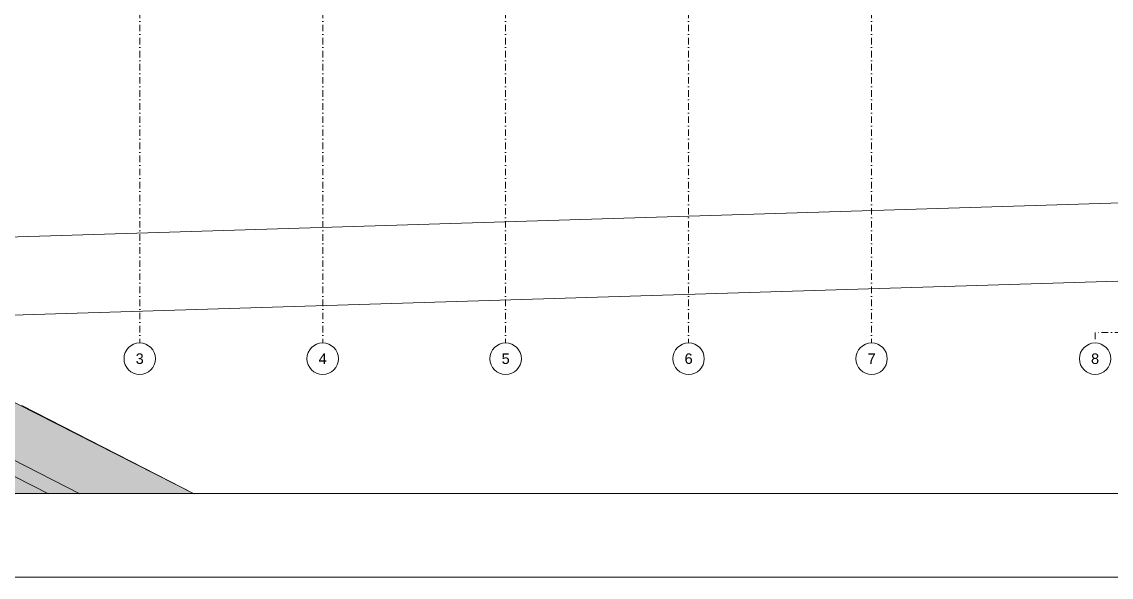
# Model space of a CAD drawing. Header units: metres. Extents: x -17822 to 152406, y -4219 to 19791.
# Drawn here: x 113149 to 117317, y -4219 to -2093 of the extents above; entities that cross this region are included whole.
import ezdxf
from ezdxf.enums import TextEntityAlignment as Align
from ezdxf.xclip import XClip

# ---------------------------------------------------------------- set-up
doc = ezdxf.new("R2010")
doc.units = ezdxf.units.M
doc.header["$LTSCALE"] = 100
doc.header["$MEASUREMENT"] = 0
doc.header["$XCLIPFRAME"] = 0
doc.linetypes.add('DASHDOT2', pattern=[0.5, 0.25, -0.125, 0, -0.125])
doc.layers.get('0').update_dxf_attribs({"color": 9, "lineweight": 9})
for name, color, linetype, lineweight in [('05S', 9, 'Continuous', 9), ('06B', 9, 'Continuous', 9), ('21', 9, 'Continuous', 9), ('24', 9, 'DASHDOT2', 9), ('40', 9, 'Continuous', 9)]:
    doc.layers.add(name, color=color, linetype=linetype, lineweight=lineweight)
doc.styles.add('Arial', font='arial.ttf', dxfattribs={"height": 2.5})

# ---------------------------------------------------------------- blocks, each defined once
blk = doc.blocks.new('p-çevre_mevcut')
for points in [[(28436.6, -16748.8), (9714.5, -17324.9)], [(10229.6, -17609.2), (28436.6, -17048.9)], [(28436.6, -17899.3), (11689.2, -18414.7)]]:
    blk.add_lwpolyline(points)
at = {"layer": '06B'}
for points in [[(456.6, -11714.2, 0.04602), (6668.7, -15644.1), (11929, -18547.1)], [(11763.5, -18547.1), (6631.2, -15714.8, -0.045627), (456.6, -11815.1)]]:
    blk.add_lwpolyline(points, format="xyb", dxfattribs=at)
at = {"layer": '40'}
blk.add_lwpolyline([(29272.5, -17023.2), (29272.5, -16723), (9714.5, -17324.9), (10229.6, -17609.2)], close=True, dxfattribs=at)
blk.add_lwpolyline([(12169.9, -18680), (11689.2, -18414.7), (29272.5, -17873.6), (29272.5, -18173.7), (12821.9, -18680)], dxfattribs=at)
blk = doc.blocks.new('p-koprü')
at = {"layer": '05S'}
blk.add_hatch(color=256, dxfattribs=at).paths.add_polyline_path([(8968.5, -6862.9), (11823.7, -6862.9), (8070.7, -4952.9), (6717, -4261), (5118.5, -3394.8), (4315.3, -2924.4), (3322.7, -2278.1), (2222.4, -1522.8), (1684, -1131.1), (1261.3, -787.4), (512.6, -173.5), (512.6, -500.9), (512.6, -1852.8), (1005.9, -2226.2), (1583.3, -2644.1), (2035.1, -2964.3), (2882.6, -3538.3), (3703.8, -4057.4), (4190.2, -4354), (4973.4, -4804.6), (5682.9, -5184.3), (7639.3, -6184.3), (8597.1, -6674.1)])
at = {"lineweight": 0}
for p, q in [((11165.3, -6524.7, 257.7), (11632.5, -6764.3, 242.4)), ((11074, -6702.7, 257.7), (11386.5, -6862.9, 247.5)), ((11035.2, -6743.9, 238.8), (11266.5, -6862.9, 231.1)), ((11633, -6764.5, 242.4), (11823.7, -6862.9, 236.7))]:
    blk.add_line(p, q, dxfattribs=at)
at = {"elevation": 301.5}
blk.add_lwpolyline([(8968.5, -6862.9), (11823.7, -6862.9), (8070.7, -4952.9), (6717, -4261), (5118.5, -3394.8), (4315.3, -2924.4), (3322.7, -2278.1), (2222.4, -1522.8), (1684, -1131.1), (1261.3, -787.4), (512.6, -173.5), (512.6, -500.9), (512.6, -1852.8), (1005.9, -2226.2), (1583.3, -2644.1), (2035.1, -2964.3), (2882.6, -3538.3), (3703.8, -4057.4), (4190.2, -4354), (4973.4, -4804.6), (5682.9, -5184.3), (7639.3, -6184.3), (8597.1, -6674.1), (8968.5, -6862.9)], close=True, dxfattribs=at)
blk = doc.blocks.new('0_aks')
at = {"linetype": 'Continuous'}
blk.add_circle((0, 0), 3, dxfattribs=at)
at = {"style": 'Arial'}
blk.add_attdef('AKS', text='', height=2, dxfattribs=at).set_placement((0, 0), align=Align.MIDDLE_CENTER)
blk = doc.blocks.new('p-akslar_yeni')
at = {"layer": '24'}
for points in [[(8015, -8575), (8015, -11897.2)], [(8715, -8575), (8715, -11897.2)], [(9415, -8575), (9415, -11897.2)], [(10115, -8575), (10115, -11897.2)], [(10815, -8575), (10815, -11897.2)], [(11770, -11857.2), (11670, -11857.2), (11670, -11897.2)]]:
    blk.add_lwpolyline(points, dxfattribs=at)
at = {"layer": '21', "xscale": 20, "yscale": 20, "zscale": 20}
for p, values in [((8015, -11957.2), {'AKS': '3'}), ((8715, -11957.2), {'AKS': '4'}), ((9415, -11957.2), {'AKS': '5'}), ((10115, -11957.2), {'AKS': '6'}), ((10815, -11957.2), {'AKS': '7'}), ((11670, -11957.2), {'AKS': '8'})]:
    blk.add_blockref('0_aks', p, dxfattribs=at).add_auto_attribs(values)

msp = doc.modelspace()

# ---------------------------------------------------------------- linework, layer by layer
at = {"color": 4}
for points in [[(130159.28, -4218.56), (102159.28, -4218.56), (102159.28, 12601.44), (130159.28, 12601.44)], [(102479.28, 12281.44), (127999.52, 12281.44), (127999.52, -3898.56), (102479.28, -3898.56)]]:
    msp.add_lwpolyline(points, close=True, dxfattribs=at)

# ---------------------------------------------------------------- block references
ref = msp.add_blockref('p-çevre_mevcut', (101720.36, 14357.19), dxfattribs=at)
XClip(ref).set_block_clipping_path([(756.5632797568, -18257.0671478506), (26276.7945455276, -2077.0671478319)])
ref = msp.add_blockref('p-koprü', (101984.3, 2963.02, 9869.2), dxfattribs=at)
XClip(ref).set_block_clipping_path([(512.6173050823, -6862.8980288881), (26012.8485708531, 9317.1019711305)])
at = {"layer": '24'}
msp.add_blockref('p-akslar_yeni', (105585, 8575), dxfattribs=at)

doc.saveas('drawing.dxf')
